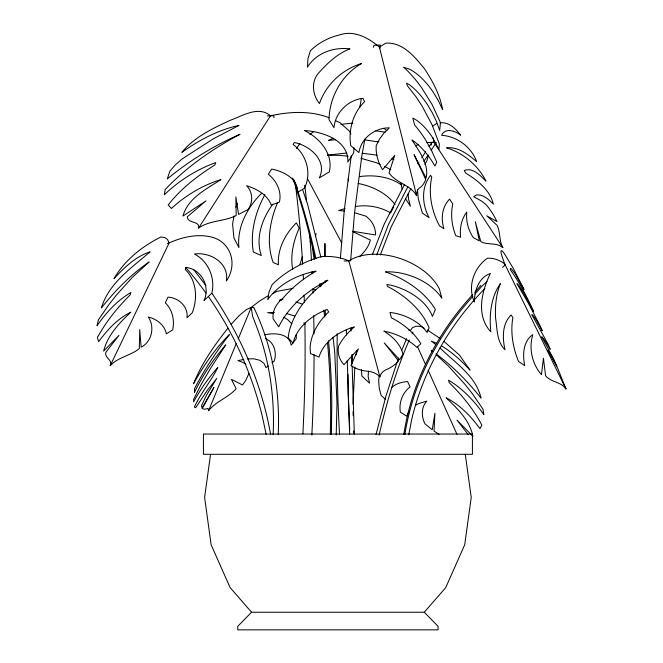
<?xml version="1.0" encoding="UTF-8"?>
<svg xmlns="http://www.w3.org/2000/svg" width="663" height="663" viewBox="0 0 663 663"><rect width="100%" height="100%" fill="white"/><g stroke="black" fill="none" stroke-linecap="round" stroke-linejoin="round"><path stroke-width="0.99" d="M336.216 434.945L336.986 403.377L334.74 352.343L333.033 337.169M324.464 256.515L324.928 243.437L325.458 256.705M331.401 434.265L331.79 403.187A465.55 293.469 87.7 0 0 328.533 340.807M302.925 433.817L304.035 408.839A414.342 107.182 -88.1 0 0 304.872 323.03M353.023 404.148L354.821 367.178M273.131 434.389L273.255 432.243A202.182 142.893 -87.4 0 0 257.029 327.804L252.586 316.135L251.219 307.375L259.258 301.275L267.935 295.872M368.479 371.123L368.147 376.543L369.581 383.231L361.857 375.971L361.459 369.399M354.034 147.882L353.644 152.954L347.843 162.012C348.721 139.959 322.4 131.597 304.416 130.536C319.649 137.863 333.58 153.899 329.32 171.841L319.293 177.916C327.771 160.869 309.87 145.412 294.297 142.537L293.087 144.435C306.356 154.272 312.182 173.267 304.334 188.275L297.646 192.32C298.077 178.538 283.25 171.303 271.615 169.048L268.3 174.228C276.529 180.717 281.999 191.549 279.372 202.107L271.258 205.041C267.396 194.591 256.689 188.839 246.603 185.756C252.959 192.079 253.332 202.621 247.896 209.641L238.556 214.422L235.871 196.87L236.185 215.5C224.285 221.583 209.715 220.215 198.61 228.014C199.936 220.348 187.728 223.995 187.264 216.834L206.036 200.839L182.947 216.039C187.894 197.972 206.45 189.137 220.903 179.615C202.455 185.242 185.59 195.469 171.41 208.472L168.203 204.975C180.842 188.607 197.557 175.894 214.92 164.888L215.748 162.559C196.613 169.579 178.944 180.643 164.291 194.823L165.178 189.577C186.601 166.91 212.566 148.893 240.014 134.266C213.817 145.628 189.286 160.761 167.291 178.952L169.852 171.178L175.198 165.046L182.159 158.913L213.295 138.857L239.003 125.406C218.193 129.873 199.057 140.117 181.836 152.366C194.35 137.034 212.574 128.539 230.119 120.351C242.509 115.942 258.437 105.442 270.504 115.785C289.673 111.55 310.45 110.497 329.005 117.724M340.401 258.263L344.238 210.544L351.266 155.664M350.644 260.874L354.49 213.171L361.783 156.244L364.849 139.147M380.032 48.059L380.28 45.009L373.907 45.324L373.435 47.322M248.915 373.468L245.791 380.388L242.509 384.979L231.47 379.393L236.127 388.75C228.246 397.725 216.014 401.297 208.58 410.687L208 408.441L204.469 409.295L202.273 408.466L213.934 387.465L202.058 408.002L201.527 405.574L206.599 394.966L216.809 378.366L207.469 390.134L195.635 407.762L194.416 407.016C200.831 393.035 211.083 381.167 217.804 367.493C208.422 377.91 200.4 389.521 193.646 401.786L193.654 399.35L201.295 384.175L211.182 367.335L225.743 344.876C213.395 359.321 202.663 375.258 194.474 392.43L194.483 388.767C204.37 369.656 216.295 351.647 229.39 334.591C214.978 348.879 203.408 365.835 193.646 383.562C201.759 363.291 214.406 345.116 227.981 328.144M379.186 375.938L378.656 380.811L379.211 387.954L381.068 395.297L385.485 399.449M210.552 454.296L204.61 497.424L211.141 544.795L230.069 587.526L251.559 612.239L424.279 612.239L438.094 626.328L438.094 629.85L237.744 629.85L237.744 626.328L251.559 612.239M356.081 354.912L356.719 350.835M403.8 434.497C411.773 382.344 436.992 333.29 472.669 294.654M404.902 434.398C412.983 382.957 437.82 334.55 472.934 296.311M359.785 107.381L361.41 98.331M234.014 216.014L232.572 223.903L233.948 238.108L238.879 247.382C236.94 227.111 247.224 207.552 261.321 193.613M408.781 434.737L411.491 420.417C422.994 370.65 449.241 325.036 484.819 288.571L484.96 288.438M110.207 365.727C113.141 359.711 104.224 358.186 105.881 352.268L118.975 335.345L103.643 351.075C107.58 335.221 119.241 323.063 130.81 312.223C117.459 318.63 107.265 329.967 98.596 341.702L97.436 337.508C106.022 321.787 117.293 307.624 130.056 295.085L130.918 292.499C117.061 300.521 106.13 312.721 97.03 325.715L98.422 319.815L109.088 304.392L116.572 294.878L132.567 277.134L149.142 261.968C130.835 274.507 115.196 290.585 101.414 307.889C108.624 283.333 131.614 267.794 150.111 251.841C135.542 256.54 124.196 267.686 114.003 278.651C124.636 260.228 142.006 246.396 160.86 237.006L164.78 237.487L167.565 239.517L169.106 243.006L110.207 365.727C117.989 357.084 130.47 355.824 139.296 348.572L139.744 329.635L141.144 347.197C151.835 341.843 155.059 326.702 148.33 317.063C156.725 318.961 164.548 325.094 166.405 333.804L172.703 329.859C174.775 320.32 172.421 309.671 165.286 302.767L168.004 297.115C178.504 297.712 188.524 306.662 186.983 317.743L192.229 312.837C197.789 298.615 196.82 280.54 185.267 269.526L186.262 267.454C201.552 269.302 210.502 286.772 204.005 300.53L211.87 293.17C215.442 278.029 208.439 261.205 194.408 254.045C210.27 251.675 229.439 263.161 226.348 280.988C237.884 264.578 231.279 241.672 210.95 236.898C196.041 233.558 180.991 237.462 167.391 243.661M376.045 434.472L385.941 396.076L397.195 361.841M428.489 155.001L426.906 160.877L424.859 164.383M431.116 145.222L431.903 142.28L436.254 142.52L431.165 150.277M299.941 264.487L302.452 256.432M315.381 236.202L316.168 233.658M372.374 254.716L384.242 224.011L404.48 184.645M376.725 254.948L388.584 224.251L407.894 186.717M380.313 254.965L391.112 227.019L410.977 188.391M397.527 360.896L398.629 358.095M401.579 350.628L406.618 338.694M208.58 410.687L236.219 343.724M238.191 338.942L251.219 307.375L253.747 307.483A205.754 145.421 -87.4 0 1 278.22 434.456M235.862 207.188L237.487 203.442M277.54 202.696C269.725 221.351 266.095 243.006 273.156 262.473L278.419 264.81C277.325 248.973 285.347 233.782 296.361 222.876L299.179 228.18C293.419 241.025 290.129 255.487 292.731 269.518M393.714 207.055L390.59 212.898C380.073 206.682 367.368 204.602 355.343 206.491M264.893 194.64C255.504 211.994 249.918 232.299 253.382 252.048L261.288 255.545C255.272 237.951 262.142 218.649 272.725 204.27M296.411 148.446L299.933 143.573M198.61 228.014L270.504 115.785M417.765 163.811L418.9 162.087M421.726 157.786L425.687 151.752M429.077 146.589L431.903 142.28M423.814 161.465L427.768 155.44M409.469 410.811L406.668 416.107L400.344 412.129C398.753 402.756 402.441 392.753 410.041 386.952L407.588 381.515C401.877 382.054 395.844 383.512 391.593 387.598M310.11 241.622L311.245 239.973M424.279 612.239L445.768 587.526L464.705 544.795L471.227 497.424L465.285 454.296M474.716 292.35L480.849 285.438M474.973 294.007L481.786 286.325L486.99 281.576M231.122 324.315L239.07 315.745L246.205 309.679L251.219 307.375M359.462 256.763C364.36 252.164 368.761 246.686 370.368 240.031L352.625 231.561M502.587 267.338L505.562 264.62C500.573 260.468 494.101 257.882 487.545 258.172C473.813 267.479 467.307 286.607 474.36 302.005C474.418 290.792 478.727 277.424 490.363 273.488C481.686 291.14 475.686 315.687 490.811 331.765C489.17 315.348 490.661 297.538 500.35 283.631C496.048 294.538 494.963 306.414 495.576 318.049C497.316 328.831 496.537 341.627 504.999 349.757C502.363 338.163 501.999 323.917 511.09 314.958L512.872 317.585C510.27 332.378 512.913 347.702 518.565 361.484L524.682 365.603C522.626 354.97 522.916 341.37 532.795 334.616C528.651 348.564 532.024 363.664 541.439 374.694L543.42 358.252L545.599 375.772C550.986 382.501 561.171 381.606 565.97 388.966L557.5 367.857L547.986 350.031L556.821 366.249L553.862 359.396L541.712 336.754L544.265 339.58L550.215 349.326L548.268 344.536L531.792 314.652L533.234 315.629L536.085 319.748L542.259 330.721L539.823 325.21L528.527 303.563L516.991 283.689L518.905 285.504L523.72 292.971L533.698 311.635C527.16 297.041 519.635 282.728 510.295 269.708L510.411 268.432L511.239 268.639L514.886 273.38L523.994 289.449L513.295 268.416L504.253 253.465A67.684 4.517 64.2 0 0 501.957 256.15L504.618 263.733L565.97 388.966M432.632 126.194L436.743 123.442M268.242 365.877L266.012 367.692L263.932 363.316L259.821 360.299L253.896 358.807L247.398 358.915M271.963 362.86L274.2 361.045C277.126 352.733 274.167 341.909 265.399 338.627M309.87 134.456L313.649 131.614M379.41 47.139L385.816 43.136C402.781 42.018 414.881 56.91 424.519 68.853C432.831 81.292 439.934 94.817 442.644 109.66L438.434 100.851L433.387 92.43A46.667 21.141 60.2 0 0 409.411 69.192L403.726 67.212A73.063 33.109 60.2 0 1 421.776 87.93L432.185 104.704L440.431 122.522L439.693 130.478L436.519 121.644L432.326 112.826L427.295 104.398A46.634 21.133 60.2 0 0 409.402 84.773L406.618 83.066L407.248 85.577L416.115 96.922L421.958 105.815L432.044 124.76L439.395 144.086L438.906 149.399L432.74 137.871A37.418 16.956 60.2 0 0 412.85 118.08L414.566 124.934A60.184 27.274 60.2 0 1 425.472 139.76L431.696 150.791L436.776 162.195L434.953 166.007L432.077 161.316A45.349 20.545 60.2 0 0 411.98 140.009C418.875 150.816 429.45 164.681 426.102 178.09L414.043 154.678L425.712 179.491A63.88 28.94 60.2 0 1 420.4 187.347A24.415 11.064 60.2 0 0 416.621 195.693C410.43 184.695 396.051 183.203 389.048 172.869L394.734 155.391L382.551 169.72C378.167 162.476 375.556 154.04 376.236 145.52L379.642 138.89L384.034 132.965L389.338 127.851C374.902 127.76 361.169 138.037 358.915 152.598L350.735 145.603C348.216 129.849 352.998 112.892 364.575 101.671L362.951 98.306C347.976 100.047 335.312 112.544 333.945 127.661L329.014 119.647C329.445 97.022 341.785 74.919 361.484 63.515C342.232 69.433 326.08 84.45 319.442 103.552C312.256 94.66 310.856 80.861 319.251 72.284C327.97 62.77 337.566 53.521 349.931 48.905C333.854 46.816 316.036 52.916 307.425 67.278L307.955 58.709L310.334 50.852C318.232 42.962 328.417 37.617 339.232 35.015C353.876 29.794 368.454 37.725 379.41 47.139L416.613 195.684M415.378 405.333L418.792 403.51L426.815 401.107C421.055 407.231 421.278 416.737 424.991 423.848L432.218 429.765L434.928 413.298L434.05 431.132L439.08 434.373M272.418 293.626L276.91 291.38L293.063 288.355M283.109 299.121L279.454 300.289L281.228 300.306M345.091 208.572L338.652 210.486L344.42 211.058M243.628 359.503L237.934 360.647L242.791 362.379L245.948 364.368M327.489 155.076L346.824 153.029M264.653 334.832C274.034 332.718 289.3 333.05 291.156 345.15L296.27 338.76L296.212 334.923M359.371 176.648C373.824 174.526 389.471 176.573 401.67 185.043M267.313 115.909L273.686 115.652L274.059 117.666M274.49 312.381L267.678 312.646L273.504 313.624M440.133 122.796C448.975 121.975 455.763 128.539 460.586 135.177C455.431 130.901 445.163 127.329 441.566 135.302C457.056 136.271 471.393 147.037 476.722 161.697C468.343 154.612 458.266 146.448 446.572 147.866C463.222 152.855 478.296 165.642 485.996 181.148C480.484 175.703 472.876 167.151 464.291 170.49L465.683 173.101C477.443 180.145 490.056 190.215 493.363 204.047C488.764 199.679 483.294 194.085 476.365 195.013L473.738 196.729L481.628 201.08L485.83 204.37A27.713 9.953 59.4 0 1 494.59 216.917L496.977 221.591L486.824 215.831L497.159 225.412C500.557 232.489 498.99 240.777 502.844 247.68C496.728 242.07 487.744 245.426 480.816 241.614L475.354 221.79L479.341 240.926L473.365 237.644C468.285 230.218 465.816 221.019 466.785 212.052C461.332 219.138 459.583 228.486 460.619 237.246L455.796 235.68C451.776 225.693 450.484 214.539 452.771 203.98L449.597 199.124C441.89 206.748 440.738 218.856 443.961 228.801L439.494 225.793C431.58 211.083 428.149 193.579 431.746 177.129L430.577 175.347C420.897 187.19 422.082 204.792 429.102 217.671L422.397 213.146L418.336 198.966L417.458 189.659M344.13 261.04L348.829 260.891A54.722 34.783 19.6 0 1 398.148 257.857A54.722 34.783 19.6 0 1 439.312 288.786L441.823 298.135A47.612 30.258 19.6 0 0 385.427 271.88A74.596 47.404 19.6 0 1 435.376 309.497L432.45 316.367A47.612 30.258 19.6 0 0 391.236 285.272L386.927 284.51L387.457 286.474L391.211 288.388A80.057 50.885 19.6 0 1 429.077 327.887L427.129 332.47A38.156 24.249 19.6 0 0 389.993 312.455L391.419 317.801A61.145 38.86 19.6 0 1 420.831 343.749L416.969 347.395A46.269 29.404 19.6 0 0 383.877 331.11A41.578 26.421 19.6 0 1 402.93 354.15L399.549 359.711L384.25 342.945L398.587 360.987A61.145 38.86 19.6 0 1 388.004 368.877A23.321 14.826 19.6 0 0 379.882 376.808A21.813 15.423 -15 0 0 367.327 371.23A36.589 25.874 -15 0 1 350.951 365.479L358.426 348.862L343.981 364.716A40.716 28.791 -15 0 1 338.644 345.904A74.065 52.369 -15 0 1 354.324 326.925A46.244 32.702 -15 0 0 319.011 357.084L310.433 353.536L310.127 347.321A74.115 52.41 -15 0 1 328.724 311.892L327.157 309.488A51.979 36.755 -15 0 0 293.087 343.169L288.181 337.782L289.01 332.296A105.807 74.82 -15 0 1 327.895 280.2A103.693 73.328 -15 0 0 278.692 326.867L273.156 318.862A33.109 23.412 -15 0 1 283.598 297.53A110.124 77.869 -15 0 1 316.118 271.134A61.502 43.485 -15 0 0 267.86 299.436L269.029 291.952L272.195 284.535A91.776 64.899 -15 0 1 320.958 256.656A50.794 35.918 -15 0 1 348.829 260.891L379.882 376.808M427.047 142.545L434.074 142.404L502.844 247.68M327.489 155.357L339.116 155.349L348.224 156.211M378.921 141.766L375.324 141.526A119.299 85.494 -15.2 0 0 364.319 139.893M375.797 130.86L385.244 132.161M362.155 153.228L377.032 155.142M358.161 183.46C372.216 186.204 386.322 192.834 395.049 204.544M352.691 231.271L375.581 234.992A42.217 30.249 -15.2 0 0 365.91 216.155L354.664 212.765M286.275 313.491L294.662 315.969M360.954 158.316L376.543 162.775L380.131 164.391M295.864 301.914L302.552 304.209M312.961 289.134L315.629 289.963M391.974 158.855L393.855 159.592M408.425 329.842L410.256 330.555L412.502 327.663L416.024 326.254L420.657 326.378L424.138 328.193M436.304 343.152L431.315 341.138L435.674 344.462M335.263 120.525L339.738 122.531L349.724 131.349L350.918 133.959M384.606 166.405L390.789 169.761M427.42 330.025L440.033 338.42M283.689 317.221L287.609 319.591L291.828 323.851M441.657 345.995C452.357 352.467 461.68 360.962 470.05 370.203L459.384 355.003L443.862 341.346M432.773 351.506L431.149 350.321L432.608 351.589M436.03 353.86C453.011 366.39 467.871 381.623 481.006 398.098C476.167 376.095 455.158 362.901 440.05 347.984M383.968 128.315L386.894 130.719M436.262 354.763L448.561 366.216L464.978 384.333L472.495 393.888L482.979 409.179L483.849 414.64C474.451 401.04 462.791 388.7 448.528 380.172L449.207 382.609C462.003 395.14 473.498 409.22 481.868 425.116L479.979 428.688C470.937 416.289 459.94 404.828 446.133 397.792C457.429 408.599 469.818 420.317 472.885 436.345L456.998 420.127L468.244 434.663M185.673 267.421L188.4 270.603A308.593 265.863 69 0 1 206.052 293.228M193.571 269.518L205.928 285.554M303.878 322.815L305.046 324.422M405.441 198.627L410.438 206.268L408.565 199.198L408.101 194.077M212.11 293.568C240.826 335.843 261.777 383.769 270.554 434.248M307.284 178.289L341.743 243.048M417.483 346.6L425.555 364.526M428.099 370.186L456.981 434.34M302.676 189.767L307.624 204.353L320.9 257.302M402.051 189.021L400.9 183.104M314.303 259.407L313.16 253.39L313.069 248.7M433.08 137.979L434.074 142.404M266.12 434.257L262.482 417.093A308.593 265.863 69 0 0 208.431 296.593M325.16 280.54L325.533 282.562M348.133 178.952L348.465 180.933M295.715 186.676L296.668 194.806A414.342 107.182 -88.1 0 1 302.651 264.239M349.724 429.856L348.1 392.811L347.951 374.305M353.039 411.599L353.18 415.693M353.719 431.041L353.793 433.088M350.951 327.928L351.05 331.028M351.804 354.755L352.103 364.028M352.161 366.084L354.332 434.298M346.318 329.975L346.484 335.039M347.279 360.324L349.641 434.489M335.412 139.702A119.299 85.494 -15.2 0 0 328.525 140.457A67.667 48.49 -15.2 0 1 333.141 138.285M340.923 124.487A100.561 72.06 -15.2 0 1 352.807 123.152M415.734 145.835A50.255 36.805 64.1 0 1 418.37 144.459M294.032 179.98A465.55 293.469 87.7 0 1 315.944 258.669M320.859 283.93A465.55 293.469 87.7 0 1 321.215 285.96M325.003 310.383A465.55 293.469 87.7 0 1 325.674 315.431M292.723 178.049A473.78 298.657 87.7 0 1 314.892 258.487M319.732 283.689A473.78 298.657 87.7 0 1 320.254 286.739M323.817 310.052A473.78 298.657 87.7 0 1 324.746 317.105M327.505 342.44A473.78 298.657 87.7 0 1 330.282 434.248M303.215 274.59A414.342 107.182 -88.1 0 1 303.472 279.711M304.11 295.076A414.342 107.182 -88.1 0 1 304.358 302.311M304.748 185.217A421.668 109.08 -88.1 0 1 306.596 201.378M309.803 236.086A421.668 109.08 -88.1 0 1 311.477 260.344M312.107 271.639A421.668 109.08 -88.1 0 1 312.207 273.703M312.895 288.944A421.668 109.08 -88.1 0 1 313.052 293.029M313.715 315.696A421.668 109.08 -88.1 0 1 314.005 334.069M314.071 354.564A421.668 109.08 -88.1 0 1 311.834 435.036M351.755 362.644A380.976 329.718 -85.8 0 1 352.633 354.498M339.564 434.464A711.639 355.724 88.4 0 1 337.218 333.68M379.128 435.069A188.433 51.631 -79.1 0 1 409.278 340.028M412.121 333.746A188.433 51.631 -79.1 0 1 412.941 332.014M472.421 434.041L203.425 434.041L203.425 454.296L472.421 454.296L472.421 434.041"/></g></svg>
